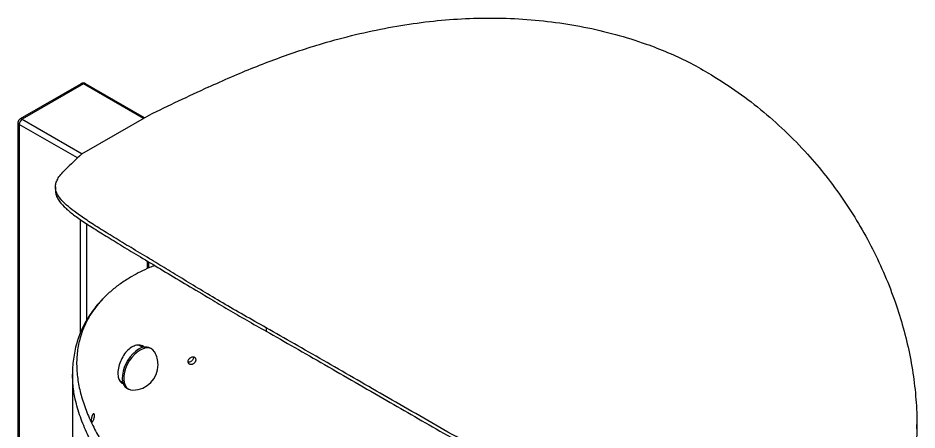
# Model space of a CAD drawing. Header units: millimetres. Extents: x -6549 to -609, y -17178 to -12978.
# Drawn here: x -2074 to -1648, y -14801.7 to -14606.4 of the extents above; entities that cross this region are included whole.
import ezdxf

# ---------------------------------------------------------------- set-up
doc = ezdxf.new("R2010")
doc.units = ezdxf.units.MM

# ---------------------------------------------------------------- blocks, each defined once
blk = doc.blocks.new('izometria')
for p, q in [((-9022.46, -12945), (-9051.45, -12961.73)), ((-9021.46, -12945.1), (-9050.45, -12961.83)), ((-8993.04, -12961.5), (-9021.46, -12945.1)), ((-8992.46, -12961.16), (-9020.46, -12945)), ((-9050.45, -12961.83), (-9022.03, -12978.24)), ((-8990.52, -12960.04), (-9022.34, -12978.41)), ((-9052.45, -12963.46), (-9052.45, -13658.34)), ((-9051.87, -12964.28), (-9051.87, -13659.16)), ((-9024.3, -12980.2), (-9051.87, -12964.28)), ((-9034.67, -12993.87), (-9034.67, -12995.83)), ((-9022.87, -13063.07), (-9022.87, -13009.39)), ((-9020.05, -13011.3), (-9020.05, -13057.29)), ((-8991.05, -13032.58), (-8991.05, -13029.12)), ((-8990.47, -13032.3), (-8990.47, -13029.47)), ((-8934.84, -13060.68), (-8934.84, -13062.31)), ((-8993.32, -13069.99), (-8995.03, -13069)), ((-8993.5, -13069.89), (-8993.93, -13069.28)), ((-8989.09, -13070.7), (-8989.8, -13070.29)), ((-9026.66, -13082.56), (-9026.66, -13126.66)), ((-9004.31, -13085.59), (-9002.82, -13086.45)), ((-9003.78, -13086.23), (-9002.89, -13086.34)), ((-9000.8, -13089.35), (-9000.09, -13089.75)), ((-8626.54, -13108.55), (-8626.54, -13106.59))]:
    blk.add_line(p, q)
at = {"flags": 128}
for points in [[(-8995.3, -13070.84), (-8996.69, -13071.78), (-8998.03, -13072.99), (-8999.29, -13074.41), (-9000.41, -13076.01), (-9001.38, -13077.73), (-9002.15, -13079.52), (-9002.69, -13081.31), (-9003.01, -13083.06), (-9003.07, -13084.71), (-9002.88, -13086.2), (-9002.45, -13087.48), (-9001.79, -13088.52), (-9000.92, -13089.27), (-9000.8, -13089.35)], [(-8994.59, -13071.25), (-8995.98, -13072.19), (-8997.32, -13073.4), (-8998.58, -13074.82), (-8999.71, -13076.42), (-9000.67, -13078.14), (-9001.44, -13079.93), (-9001.99, -13081.72), (-9002.3, -13083.47), (-9002.36, -13085.12), (-9002.17, -13086.6), (-9001.74, -13087.89), (-9001.08, -13088.92), (-9000.21, -13089.68), (-8999.16, -13090.13), (-8997.97, -13090.27), (-8997.96, -13090.27)], [(-8987.58, -13072.29), (-8987.74, -13072.02), (-8988.51, -13071.12), (-8989.47, -13070.51), (-8990.6, -13070.21), (-8991.86, -13070.24), (-8993.2, -13070.59), (-8994.59, -13071.25)]]:
    blk.add_lwpolyline(points, dxfattribs=at)
for centre, radius, start, end in [((-9021.46, -12946.73), 2, 60.0027, 119.9973), ((-9022.05, -12945.91), 1.01, 54.3841, 114.3061), ((-9020.87, -12945.91), 1.01, 65.6931, 125.6169), ((-9050.45, -12963.46), 2, 119.9973, 180), ((-9048.8, -12964.42), 3.07, 122.6055, 177.3951), ((-9051.04, -12962.65), 1.01, 54.3841, 114.3061), ((-9051.45, -12963.37), 1.01, 185.696, 245.6239), ((-8992.08, -13075.3), 5.5, 65.5035, 125.8071), ((-8998.23, -13078.13), 12.14, 0, 28.7556), ((-8998.23, -13078.13), 12.14, 271.2498, 0)]:
    blk.add_arc(centre, radius, start, end)
for centre, major_axis, ratio, start_param, end_param in [((-8503.74, -13140.06), (782.76, 150.14), 0.40569, 2.116866, 2.161882), ((-9156.64, -13516.97), (183.62, 558.35), 0.20582, 0.342841, 0.387857)]:
    blk.add_ellipse(centre, major_axis=major_axis, ratio=ratio, start_param=start_param, end_param=end_param)
for points, knots in [([(-8962.3, -12946.65), (-8958.72, -12945.03), (-8951.54, -12941.77), (-8940.66, -12937.26), (-8929.79, -12933.07), (-8918.96, -12929.28), (-8906.52, -12925.36), (-8892.46, -12921.59), (-8876.84, -12918.26), (-8861.36, -12915.84), (-8846.05, -12914.33), (-8830.65, -12913.73), (-8815.15, -12914.11), (-8799.6, -12915.51), (-8784.3, -12917.96), (-8769.34, -12921.45), (-8756.15, -12925.58), (-8744.67, -12930.05), (-8734.81, -12934.55), (-8728.63, -12938.08), (-8725.54, -12939.85)], [0, 0, 0, 0, 0.042359, 0.084912, 0.127645, 0.170408, 0.212944, 0.275664, 0.338571, 0.401593, 0.464594, 0.527392, 0.593388, 0.659567, 0.725795, 0.791948, 0.857922, 0.90528, 0.952664, 1, 1, 1, 1]), ([(-8725.54, -12939.85), (-8721.24, -12942.51), (-8712.64, -12947.83), (-8700.5, -12957.08), (-8689, -12967.21), (-8678.72, -12977.78), (-8669.58, -12988.62), (-8661.5, -12999.59), (-8654.1, -13011.15), (-8647.44, -13023.24), (-8641.58, -13035.78), (-8636.75, -13048.28), (-8632.89, -13060.67), (-8629.95, -13072.86), (-8627.84, -13085.23), (-8626.63, -13097.69), (-8626.42, -13109.21), (-8627.03, -13119.69), (-8628.19, -13129.14), (-8629.57, -13135.27), (-8630.25, -13138.34)], [0, 0, 0, 0, 0.066934, 0.134001, 0.201068, 0.268001, 0.32627, 0.384731, 0.443281, 0.501821, 0.560256, 0.618508, 0.670692, 0.72303, 0.775389, 0.827665, 0.879798, 0.919859, 0.959953, 1, 1, 1, 1]), ([(-8934.84, -13060.68), (-8938.41, -13058.68), (-8945.56, -13054.68), (-8955.53, -13048.86), (-8964.99, -13043.22), (-8973.89, -13037.82), (-8982.27, -13032.71), (-8990.68, -13027.61), (-8999.01, -13022.63), (-9007.06, -13017.78), (-9014.29, -13013.31), (-9020.61, -13009.21), (-9025.67, -13005.63), (-9029.57, -13002.49), (-9032.38, -12999.66), (-9034.2, -12996.86), (-9034.8, -12994.37), (-9034.54, -12992.15), (-9033.74, -12990.21), (-9032.38, -12988.13), (-9030.87, -12986.58), (-9030.12, -12985.8)], [0, 0, 0, 0, 0.054178, 0.108508, 0.162965, 0.217478, 0.271936, 0.326199, 0.390873, 0.455721, 0.520613, 0.585435, 0.650088, 0.704174, 0.758377, 0.812526, 0.866538, 0.899888, 0.933316, 0.966705, 1, 1, 1, 1]), ([(-9034.65, -12995.83), (-9034.6, -12996.51), (-9034.48, -12997.94), (-9033.2, -13000.38), (-9030.77, -13003.28), (-9026.82, -13006.66), (-9021.78, -13010.24), (-9015.79, -13014.09), (-9008.85, -13018.35), (-9001, -13023.12), (-8992.21, -13028.42), (-8982.64, -13034.17), (-8972.33, -13040.34), (-8962.34, -13046.31), (-8952.9, -13051.94), (-8944.18, -13057.07), (-8937.95, -13060.57), (-8934.84, -13062.31)], [0, 0, 0, 0, 0.044926, 0.093947, 0.166212, 0.238694, 0.311307, 0.383896, 0.456251, 0.532249, 0.608459, 0.684726, 0.760906, 0.836878, 0.89125, 0.945653, 1, 1, 1, 1]), ([(-8987.67, -13031.15), (-8988.52, -13031.48), (-8990.87, -13032.42), (-8994.51, -13034.14), (-8997.15, -13035.61), (-8998.48, -13036.34)], [0, 0, 0, 0, 0.218667, 0.609337, 1, 1, 1, 1]), ([(-8998.48, -13036.34), (-9000.12, -13037.34), (-9003.41, -13039.34), (-9007.78, -13042.68), (-9011.69, -13046.26), (-9015.05, -13050.01), (-9017.83, -13053.87), (-9020.11, -13057.82), (-9021.9, -13061.88), (-9023.51, -13066.87), (-9024.58, -13072.77), (-9024.77, -13079.62), (-9024.04, -13086.52), (-9022.41, -13093.57), (-9019.95, -13100.68), (-9016.7, -13107.82), (-9012.74, -13114.91), (-9008.13, -13121.93), (-9002.9, -13128.88), (-8996.12, -13136.92), (-8987.47, -13145.94), (-8976.65, -13155.81), (-8964.8, -13165.41), (-8951.98, -13174.73), (-8938.21, -13183.72), (-8923.64, -13192.31), (-8908.32, -13200.48), (-8892.25, -13208.2), (-8876.77, -13214.86), (-8862.07, -13220.56), (-8848.29, -13225.41), (-8834.13, -13229.87), (-8820.1, -13233.77), (-8806.27, -13237.12), (-8792.6, -13239.95), (-8778.61, -13242.32), (-8765.11, -13244.05), (-8752.25, -13245.18), (-8740.01, -13245.77), (-8727.62, -13245.8), (-8716.69, -13245.25), (-8707.37, -13244.33), (-8699.59, -13243.22), (-8691.93, -13241.76), (-8684.49, -13239.93), (-8677.47, -13237.71), (-8672.59, -13235.94), (-8670.23, -13234.81), (-8669.91, -13234.65)], [0, 0, 0, 0, 0.012133, 0.024267, 0.03679, 0.049314, 0.06143, 0.073547, 0.085917, 0.098288, 0.118188, 0.138094, 0.158536, 0.178981, 0.200632, 0.222305, 0.243964, 0.26618, 0.288409, 0.310629, 0.344875, 0.379153, 0.413407, 0.448605, 0.483827, 0.519027, 0.554402, 0.589801, 0.625173, 0.652478, 0.679813, 0.707141, 0.734436, 0.758906, 0.783374, 0.808177, 0.832977, 0.853604, 0.874227, 0.895352, 0.916469, 0.929918, 0.943365, 0.957133, 0.970899, 0.98438, 0.997858, 1, 1, 1, 1]), ([(-9012.16, -13046.92), (-9012.41, -13047.16), (-9013.62, -13048.34), (-9015.53, -13050.61), (-9017.86, -13053.69), (-9019.87, -13056.87), (-9021.63, -13060.15), (-9023.15, -13063.58), (-9024.41, -13067.14), (-9025.4, -13070.8), (-9026.12, -13074.56), (-9026.53, -13078.43), (-9026.7, -13081.12), (-9026.65, -13082.54), (-9026.65, -13082.66)], [0, 0, 0, 0, 0.023165, 0.1159155, 0.2084456, 0.2973373, 0.3905586, 0.4853321, 0.5819247, 0.6805702, 0.7814817, 0.8848266, 0.9904833, 1, 1, 1, 1]), ([(-9009.72, -13044.53), (-9009.82, -13044.62), (-9010.17, -13044.91), (-9010.47, -13045.23), (-9010.69, -13045.45)], [0, 0, 0, 0, 0.281776, 1, 1, 1, 1]), ([(-8698.07, -13177.49), (-8701.9, -13176.68), (-8709.56, -13175.05), (-8721.13, -13171.68), (-8732.72, -13167.76), (-8744.29, -13163.31), (-8755.79, -13158.46), (-8767.91, -13152.96), (-8780.66, -13146.84), (-8794.01, -13140.08), (-8807.24, -13133.11), (-8820.33, -13126), (-8834.19, -13118.3), (-8848.79, -13110.07), (-8864.04, -13101.35), (-8878.99, -13092.75), (-8893.58, -13084.32), (-8907.78, -13076.13), (-8921.61, -13068.21), (-8930.43, -13063.19), (-8934.84, -13060.68)], [0, 0, 0, 0, 0.045195, 0.090548, 0.136036, 0.181584, 0.227074, 0.27236, 0.326007, 0.379775, 0.433597, 0.48739, 0.541057, 0.606364, 0.67186, 0.737424, 0.802927, 0.868239, 0.93412, 1, 1, 1, 1]), ([(-8934.84, -13062.31), (-8930.36, -13064.86), (-8921.38, -13069.97), (-8907.26, -13078.08), (-8892.72, -13086.46), (-8878.42, -13094.72), (-8864.46, -13102.78), (-8850.9, -13110.57), (-8837.09, -13118.42), (-8823.07, -13126.25), (-8808.89, -13133.98), (-8795.06, -13141.3), (-8781.6, -13148.18), (-8768.5, -13154.55), (-8755.31, -13160.57), (-8742.05, -13166.13), (-8729.77, -13170.74), (-8718.51, -13174.42), (-8708.27, -13177.34), (-8701.47, -13178.78), (-8698.07, -13179.51)], [0, 0, 0, 0, 0.066899, 0.133932, 0.200965, 0.267863, 0.326018, 0.384363, 0.442798, 0.501223, 0.559544, 0.617682, 0.669956, 0.722383, 0.774832, 0.827198, 0.87942, 0.919607, 0.959828, 1, 1, 1, 1]), ([(-8992.59, -13069.98), (-8992.61, -13069.94), (-8993.06, -13069.29), (-8994.57, -13068.85), (-8996.85, -13068.93), (-8999.3, -13070.18), (-9001.52, -13072.32), (-9003.34, -13075.15), (-9004.6, -13078.31), (-9005.18, -13081.43), (-9005.08, -13084.15), (-9004.23, -13086.04), (-9003.31, -13087.01), (-9002.57, -13087.01), (-9002.49, -13087.01)], [0, 0, 0, 0, 0.006505, 0.104839, 0.203495, 0.301629, 0.399215, 0.497073, 0.595601, 0.694162, 0.792057, 0.889631, 0.987721, 1, 1, 1, 1]), ([(-8968.09, -13075.84), (-8968.09, -13075.95), (-8968.11, -13076.06), (-8968.16, -13076.29), (-8968.2, -13076.4), (-8968.3, -13076.62), (-8968.36, -13076.73), (-8968.5, -13076.94), (-8968.59, -13077.04), (-8968.86, -13077.32), (-8969.07, -13077.49), (-8969.42, -13077.69), (-8969.54, -13077.74), (-8969.78, -13077.84), (-8969.9, -13077.88), (-8970.15, -13077.94), (-8970.28, -13077.95), (-8970.52, -13077.97), (-8970.64, -13077.97), (-8970.87, -13077.94), (-8970.98, -13077.92), (-8971.18, -13077.85), (-8971.28, -13077.81), (-8971.55, -13077.65), (-8971.69, -13077.5), (-8971.84, -13077.24), (-8971.88, -13077.15), (-8971.93, -13076.95), (-8971.94, -13076.84), (-8971.94, -13076.51), (-8971.89, -13076.28), (-8971.74, -13075.95), (-8971.68, -13075.84), (-8971.54, -13075.62), (-8971.46, -13075.52), (-8971.28, -13075.33), (-8971.18, -13075.24), (-8970.98, -13075.07), (-8970.87, -13075), (-8970.52, -13074.8), (-8970.28, -13074.7), (-8969.9, -13074.61), (-8969.78, -13074.59), (-8969.54, -13074.58), (-8969.42, -13074.58), (-8969.19, -13074.61), (-8969.08, -13074.64), (-8968.87, -13074.7), (-8968.77, -13074.75), (-8968.59, -13074.86), (-8968.5, -13074.92), (-8968.36, -13075.07), (-8968.3, -13075.15), (-8968.15, -13075.42), (-8968.09, -13075.62), (-8968.09, -13075.84)], [0, 0, 0, 0, 0.03125, 0.03125, 0.0625, 0.0625, 0.09375, 0.09375, 0.125, 0.125, 0.1875, 0.1875, 0.21875, 0.21875, 0.25, 0.25, 0.28125, 0.28125, 0.3125, 0.3125, 0.34375, 0.34375, 0.375, 0.375, 0.4375, 0.4375, 0.46875, 0.46875, 0.5, 0.5, 0.5625, 0.5625, 0.59375, 0.59375, 0.625, 0.625, 0.65625, 0.65625, 0.6875, 0.6875, 0.75, 0.75, 0.78125, 0.78125, 0.8125, 0.8125, 0.84375, 0.84375, 0.875, 0.875, 0.90625, 0.90625, 0.9375, 0.9375, 1, 1, 1, 1]), ([(-8969.38, -13074.6), (-8969.36, -13074.69), (-8969.31, -13074.95), (-8969.41, -13075.43), (-8969.71, -13075.97), (-8970.19, -13076.45), (-8970.78, -13076.81), (-8971.39, -13077.01), (-8971.75, -13077), (-8971.9, -13076.99)], [0, 0, 0, 0, 0.085065, 0.239108, 0.393059, 0.549714, 0.712039, 0.879376, 1, 1, 1, 1]), ([(-8669.91, -13240.93), (-8671.2, -13241.5), (-8675.03, -13243.18), (-8682.07, -13245.42), (-8688.07, -13246.98), (-8694.78, -13248.45), (-8702.27, -13249.79), (-8713.53, -13251.08), (-8725.58, -13251.79), (-8738.34, -13251.88), (-8751.7, -13251.3), (-8764.96, -13250.14), (-8779.14, -13248.33), (-8794.17, -13245.8), (-8809.94, -13242.46), (-8825.32, -13238.57), (-8841.41, -13233.88), (-8858.11, -13228.32), (-8875.28, -13221.82), (-8891.83, -13214.77), (-8907.72, -13207.23), (-8922.9, -13199.23), (-8937.15, -13190.94), (-8950.52, -13182.39), (-8963, -13173.58), (-8974.71, -13164.42), (-8985.55, -13154.91), (-8995.44, -13145.08), (-9003.54, -13135.8), (-9010.08, -13127.17), (-9015.24, -13119.24), (-9019.61, -13111.15), (-9023.06, -13102.93), (-9025.28, -13095.2), (-9026.48, -13088.44), (-9026.56, -13084.45), (-9026.59, -13082.66)], [0, 0, 0, 0, 0.009429, 0.028063, 0.046649, 0.047689, 0.069918, 0.092219, 0.114478, 0.140415, 0.166437, 0.192493, 0.218477, 0.251021, 0.283631, 0.316262, 0.348836, 0.388603, 0.428477, 0.468421, 0.508383, 0.548299, 0.588094, 0.626257, 0.66454, 0.702862, 0.741161, 0.779388, 0.817514, 0.84594, 0.874454, 0.902967, 0.931424, 0.959803, 0.981917, 1, 1, 1, 1]), ([(-9016.21, -13102.29), (-9016.21, -13102.4), (-9016.21, -13102.51), (-9016.24, -13102.75), (-9016.25, -13102.88), (-9016.29, -13103.13), (-9016.32, -13103.26), (-9016.38, -13103.52), (-9016.41, -13103.65), (-9016.52, -13104.03), (-9016.61, -13104.27), (-9016.75, -13104.59), (-9016.8, -13104.69), (-9016.9, -13104.87), (-9016.95, -13104.95), (-9017.05, -13105.09), (-9017.1, -13105.16), (-9017.19, -13105.25), (-9017.24, -13105.29), (-9017.33, -13105.35), (-9017.37, -13105.36), (-9017.45, -13105.37), (-9017.49, -13105.36), (-9017.6, -13105.29), (-9017.65, -13105.19), (-9017.71, -13104.98), (-9017.72, -13104.9), (-9017.74, -13104.72), (-9017.75, -13104.62), (-9017.75, -13104.29), (-9017.73, -13104.04), (-9017.67, -13103.66), (-9017.65, -13103.53), (-9017.59, -13103.26), (-9017.56, -13103.13), (-9017.49, -13102.88), (-9017.45, -13102.76), (-9017.37, -13102.52), (-9017.33, -13102.41), (-9017.19, -13102.08), (-9017.1, -13101.9), (-9016.95, -13101.68), (-9016.9, -13101.62), (-9016.8, -13101.52), (-9016.75, -13101.48), (-9016.66, -13101.43), (-9016.61, -13101.42), (-9016.53, -13101.41), (-9016.49, -13101.42), (-9016.41, -13101.47), (-9016.38, -13101.51), (-9016.32, -13101.6), (-9016.29, -13101.66), (-9016.23, -13101.88), (-9016.21, -13102.07), (-9016.21, -13102.29)], [0, 0, 0, 0, 0.03125, 0.03125, 0.0625, 0.0625, 0.09375, 0.09375, 0.125, 0.125, 0.1875, 0.1875, 0.21875, 0.21875, 0.25, 0.25, 0.28125, 0.28125, 0.3125, 0.3125, 0.34375, 0.34375, 0.375, 0.375, 0.4375, 0.4375, 0.46875, 0.46875, 0.5, 0.5, 0.5625, 0.5625, 0.59375, 0.59375, 0.625, 0.625, 0.65625, 0.65625, 0.6875, 0.6875, 0.75, 0.75, 0.78125, 0.78125, 0.8125, 0.8125, 0.84375, 0.84375, 0.875, 0.875, 0.90625, 0.90625, 0.9375, 0.9375, 1, 1, 1, 1])]:
    blk.add_open_spline(points, degree=3, knots=knots)

msp = doc.modelspace()

# ---------------------------------------------------------------- block references
msp.add_blockref('izometria', (6978.47, -1692.58))

doc.saveas('drawing.dxf')
